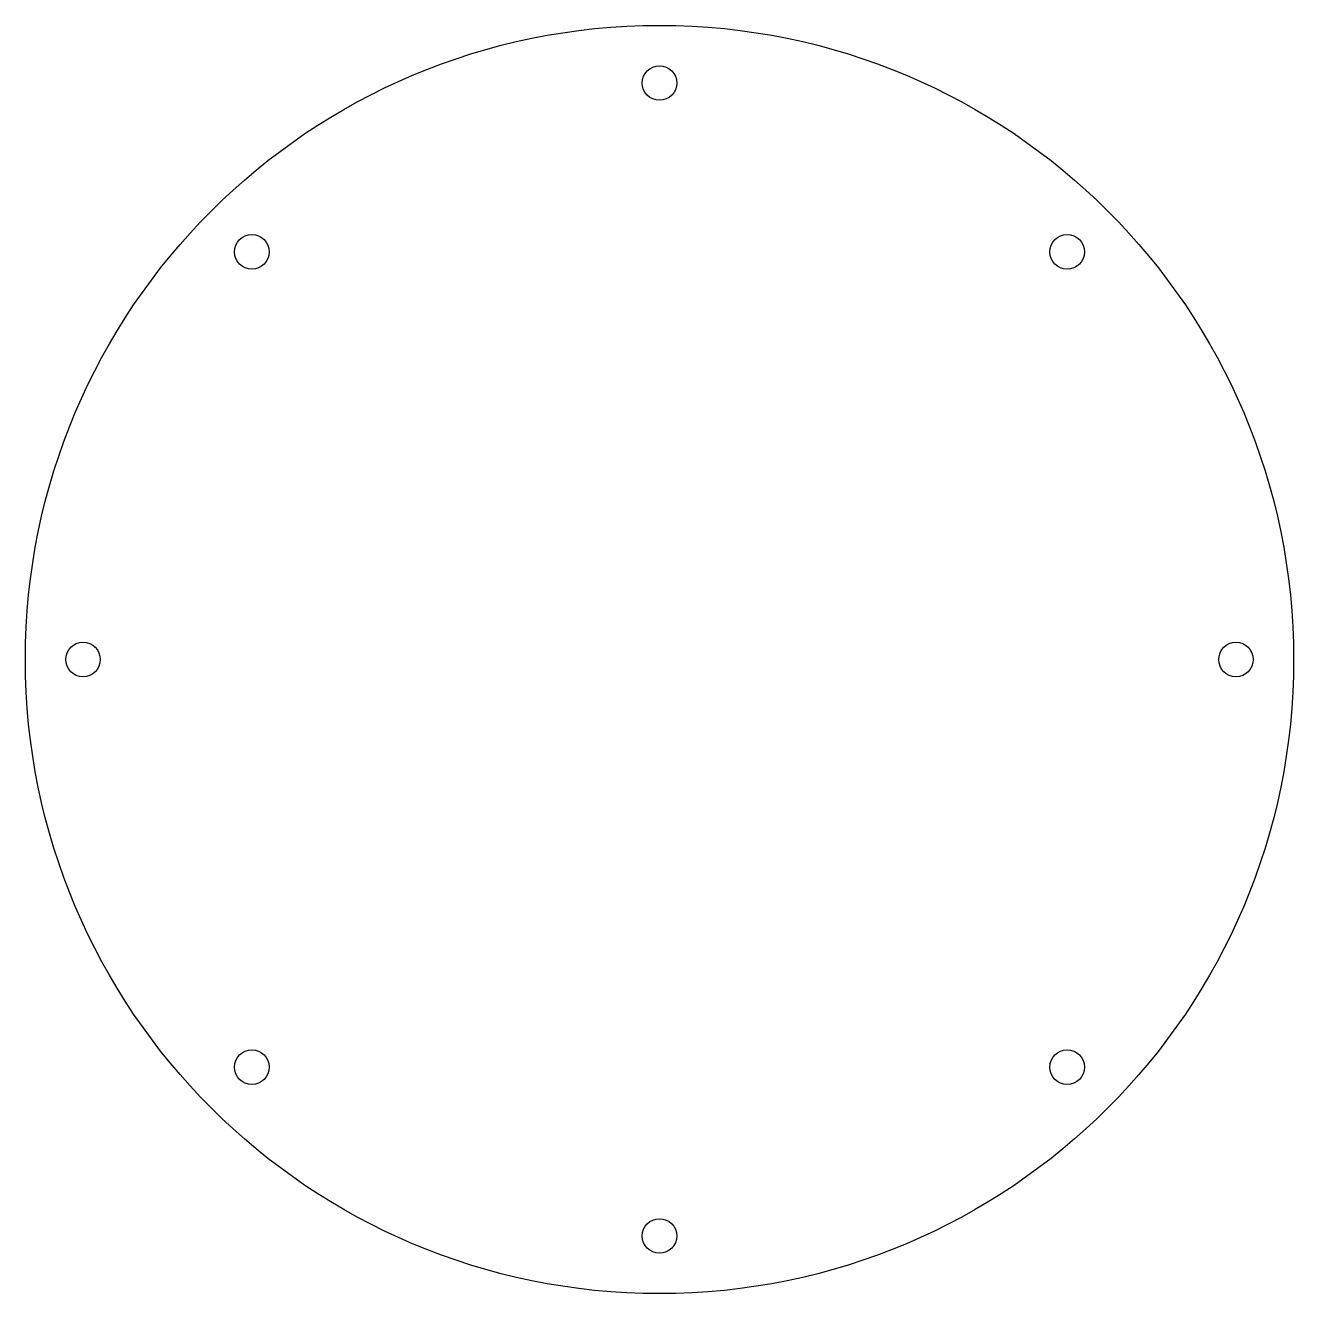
# Model space of a CAD drawing. Header units: millimetres. Extents: x -110 to 110, y -110 to 110.
import ezdxf

# ---------------------------------------------------------------- set-up
doc = ezdxf.new("R2010")
doc.units = ezdxf.units.MM

msp = doc.modelspace()

# ---------------------------------------------------------------- linework, layer by layer
at = {"color": 7, "linetype": 'Continuous', "lineweight": 25}
for centre, radius in [((0, 0), 110), ((0, 100), 3), ((-70.71, 70.71), 3), ((70.71, 70.71), 3), ((-100, 0), 3), ((100, 0), 3), ((-70.71, -70.71), 3), ((70.71, -70.71), 3), ((0, -100), 3)]:
    msp.add_circle(centre, radius, dxfattribs=at)

doc.saveas('drawing.dxf')
